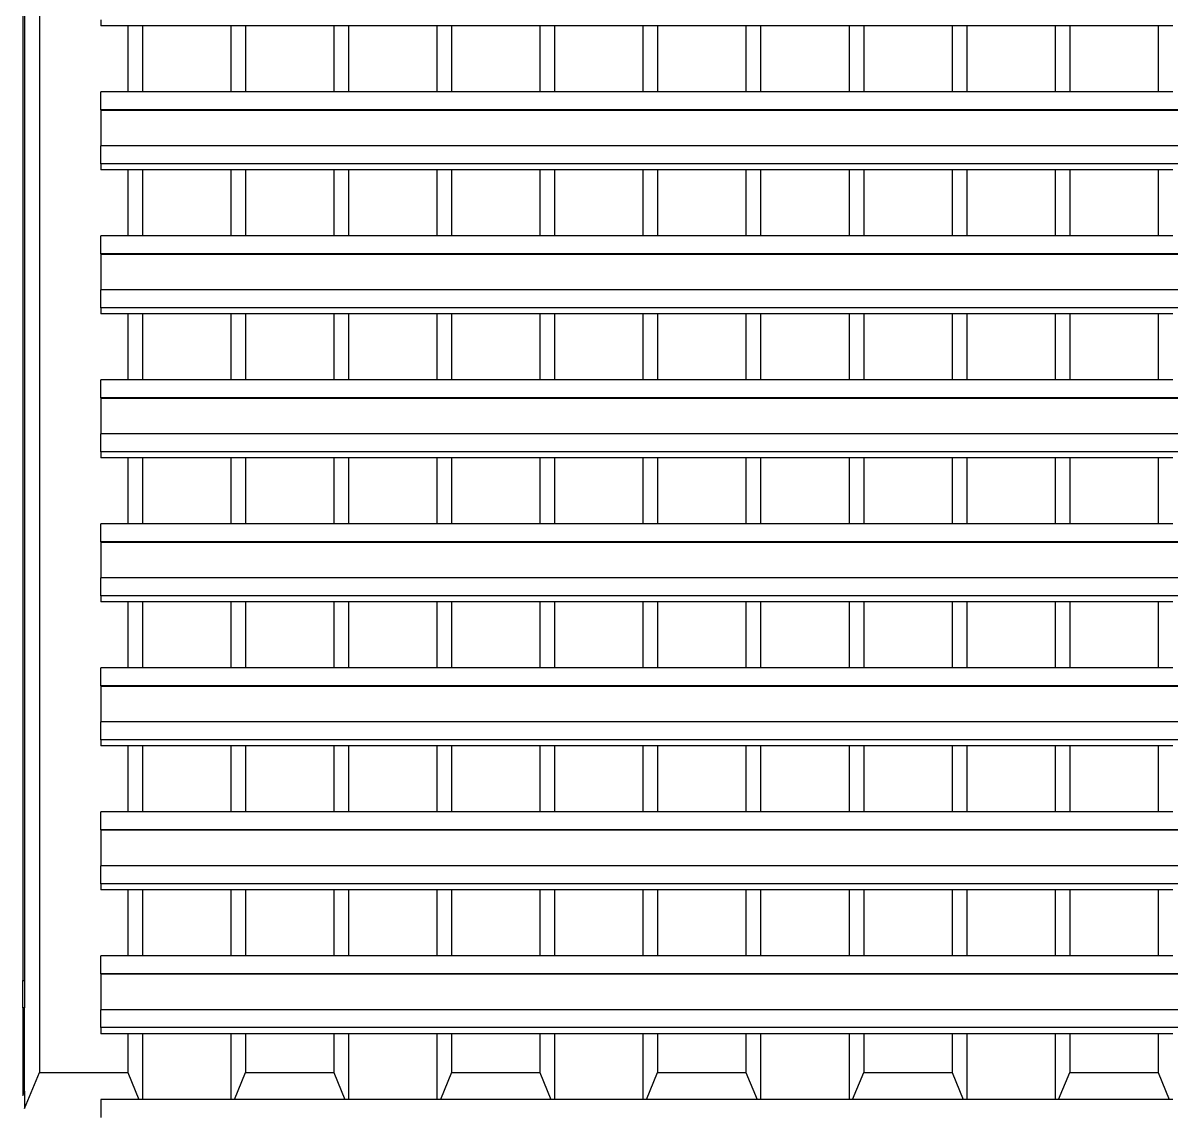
# Model space of a CAD drawing. Header units: metres. Extents: x -59 to 59, y -13 to 12.
# Drawn here: x -39.695 to -38.122, y 9.472 to 10.966 of the extents above; entities that cross this region are included whole.
import ezdxf

# ---------------------------------------------------------------- set-up
doc = ezdxf.new("R2010")
doc.units = ezdxf.units.M

msp = doc.modelspace()

# ---------------------------------------------------------------- linework, layer by layer
for p, q in [((-39.6954, 12.467), (-39.6954, 9.6537)), ((-39.6729, 12.398), (-39.6729, 9.5277)), ((-39.6931, 12.3487), (-39.6931, 9.6537)), ((-39.5889, 10.97), (-39.5889, 10.9618)), ((-39.5519, 10.9618), (-39.5889, 10.9618)), ((-39.5519, 10.9618), (-39.5519, 10.8714)), ((-39.5317, 10.9618), (-39.5519, 10.9618)), ((-39.5317, 10.9618), (-39.5317, 10.8714)), ((-39.4107, 10.9618), (-39.5317, 10.9618)), ((-39.4107, 10.9618), (-39.4107, 10.8714)), ((-39.3905, 10.9618), (-39.4107, 10.9618)), ((-39.3905, 10.9618), (-39.3905, 10.8714)), ((-39.2695, 10.9618), (-39.3905, 10.9618)), ((-39.2695, 10.9618), (-39.2695, 10.8714)), ((-39.2493, 10.9618), (-39.2695, 10.9618)), ((-39.2493, 10.9618), (-39.2493, 10.8714)), ((-39.1282, 10.9618), (-39.2493, 10.9618)), ((-39.1282, 10.9618), (-39.1282, 10.8714)), ((-39.1081, 10.9618), (-39.1282, 10.9618)), ((-39.1081, 10.9618), (-39.1081, 10.8714)), ((-38.987, 10.9618), (-39.1081, 10.9618)), ((-38.987, 10.9618), (-38.987, 10.8714)), ((-38.9669, 10.9618), (-38.987, 10.9618)), ((-38.9669, 10.9618), (-38.9669, 10.8714)), ((-38.8458, 10.9618), (-38.9669, 10.9618)), ((-38.8458, 10.9618), (-38.8458, 10.8714)), ((-38.8257, 10.9618), (-38.8458, 10.9618)), ((-38.8257, 10.9618), (-38.8257, 10.8714)), ((-38.7046, 10.9618), (-38.8257, 10.9618)), ((-38.7046, 10.9618), (-38.7046, 10.8714)), ((-38.6845, 10.9618), (-38.7046, 10.9618)), ((-38.6845, 10.9618), (-38.6845, 10.8714)), ((-38.5634, 10.9618), (-38.6845, 10.9618)), ((-38.5634, 10.9618), (-38.5634, 10.8714)), ((-38.5432, 10.9618), (-38.5634, 10.9618)), ((-38.5432, 10.9618), (-38.5432, 10.8714)), ((-38.4222, 10.9618), (-38.5432, 10.9618)), ((-38.4222, 10.9618), (-38.4222, 10.8714)), ((-38.402, 10.9618), (-38.4222, 10.9618)), ((-38.402, 10.9618), (-38.402, 10.8714)), ((-38.281, 10.9618), (-38.402, 10.9618)), ((-38.281, 10.9618), (-38.281, 10.8714)), ((-38.2608, 10.9618), (-38.281, 10.9618)), ((-38.2608, 10.9618), (-38.2608, 10.8714)), ((-38.1398, 10.9618), (-38.2608, 10.9618)), ((-38.1398, 10.9618), (-38.1398, 10.8714)), ((-38.1196, 10.9618), (-38.1398, 10.9618)), ((-39.5519, 10.8714), (-39.5889, 10.8714)), ((-39.5889, 10.8467), (-39.5889, 10.8714)), ((-39.5317, 10.8714), (-39.5519, 10.8714)), ((-39.4107, 10.8714), (-39.5317, 10.8714)), ((-39.3905, 10.8714), (-39.4107, 10.8714)), ((-39.2695, 10.8714), (-39.3905, 10.8714)), ((-39.2493, 10.8714), (-39.2695, 10.8714)), ((-39.1282, 10.8714), (-39.2493, 10.8714)), ((-39.1081, 10.8714), (-39.1282, 10.8714)), ((-38.987, 10.8714), (-39.1081, 10.8714)), ((-38.9669, 10.8714), (-38.987, 10.8714)), ((-38.8458, 10.8714), (-38.9669, 10.8714)), ((-38.8257, 10.8714), (-38.8458, 10.8714)), ((-38.7046, 10.8714), (-38.8257, 10.8714)), ((-38.6845, 10.8714), (-38.7046, 10.8714)), ((-38.5634, 10.8714), (-38.6845, 10.8714)), ((-38.5432, 10.8714), (-38.5634, 10.8714)), ((-38.4222, 10.8714), (-38.5432, 10.8714)), ((-38.402, 10.8714), (-38.4222, 10.8714)), ((-38.281, 10.8714), (-38.402, 10.8714)), ((-38.2608, 10.8714), (-38.281, 10.8714)), ((-38.1398, 10.8714), (-38.2608, 10.8714)), ((-38.1196, 10.8714), (-38.1398, 10.8714)), ((-39.5889, 10.8467), (-39.5889, 10.8459)), ((-36.6789, 10.8467), (-39.5889, 10.8467)), ((-36.6789, 10.8459), (-39.5889, 10.8459)), ((-39.5889, 10.8459), (-39.5889, 10.7974)), ((-39.5889, 10.7727), (-39.5889, 10.7974)), ((-36.6789, 10.7974), (-39.5889, 10.7974)), ((-36.6789, 10.7727), (-39.5889, 10.7727)), ((-39.5889, 10.7727), (-39.5889, 10.7645)), ((-39.5519, 10.7645), (-39.5889, 10.7645)), ((-39.5519, 10.7645), (-39.5519, 10.6741)), ((-39.5317, 10.7645), (-39.5519, 10.7645)), ((-39.5317, 10.7645), (-39.5317, 10.6741)), ((-39.4107, 10.7645), (-39.5317, 10.7645)), ((-39.4107, 10.7645), (-39.4107, 10.6741)), ((-39.3905, 10.7645), (-39.4107, 10.7645)), ((-39.3905, 10.7645), (-39.3905, 10.6741)), ((-39.2695, 10.7645), (-39.3905, 10.7645)), ((-39.2695, 10.7645), (-39.2695, 10.6741)), ((-39.2493, 10.7645), (-39.2695, 10.7645)), ((-39.2493, 10.7645), (-39.2493, 10.6741)), ((-39.1282, 10.7645), (-39.2493, 10.7645)), ((-39.1282, 10.7645), (-39.1282, 10.6741)), ((-39.1081, 10.7645), (-39.1282, 10.7645)), ((-39.1081, 10.7645), (-39.1081, 10.6741)), ((-38.987, 10.7645), (-39.1081, 10.7645)), ((-38.987, 10.7645), (-38.987, 10.6741)), ((-38.9669, 10.7645), (-38.987, 10.7645)), ((-38.9669, 10.7645), (-38.9669, 10.6741)), ((-38.8458, 10.7645), (-38.9669, 10.7645)), ((-38.8458, 10.7645), (-38.8458, 10.6741)), ((-38.8257, 10.7645), (-38.8458, 10.7645)), ((-38.8257, 10.7645), (-38.8257, 10.6741)), ((-38.7046, 10.7645), (-38.8257, 10.7645)), ((-38.7046, 10.7645), (-38.7046, 10.6741)), ((-38.6845, 10.7645), (-38.7046, 10.7645)), ((-38.6845, 10.7645), (-38.6845, 10.6741)), ((-38.5634, 10.7645), (-38.6845, 10.7645)), ((-38.5634, 10.7645), (-38.5634, 10.6741)), ((-38.5432, 10.7645), (-38.5634, 10.7645)), ((-38.5432, 10.7645), (-38.5432, 10.6741)), ((-38.4222, 10.7645), (-38.5432, 10.7645)), ((-38.4222, 10.7645), (-38.4222, 10.6741)), ((-38.402, 10.7645), (-38.4222, 10.7645)), ((-38.402, 10.7645), (-38.402, 10.6741)), ((-38.281, 10.7645), (-38.402, 10.7645)), ((-38.281, 10.7645), (-38.281, 10.6741)), ((-38.2608, 10.7645), (-38.281, 10.7645)), ((-38.2608, 10.7645), (-38.2608, 10.6741)), ((-38.1398, 10.7645), (-38.2608, 10.7645)), ((-38.1398, 10.7645), (-38.1398, 10.6741)), ((-38.1196, 10.7645), (-38.1398, 10.7645)), ((-39.5519, 10.6741), (-39.5889, 10.6741)), ((-39.5889, 10.6494), (-39.5889, 10.6741)), ((-39.5317, 10.6741), (-39.5519, 10.6741)), ((-39.4107, 10.6741), (-39.5317, 10.6741)), ((-39.3905, 10.6741), (-39.4107, 10.6741)), ((-39.2695, 10.6741), (-39.3905, 10.6741)), ((-39.2493, 10.6741), (-39.2695, 10.6741)), ((-39.1282, 10.6741), (-39.2493, 10.6741)), ((-39.1081, 10.6741), (-39.1282, 10.6741)), ((-38.987, 10.6741), (-39.1081, 10.6741)), ((-38.9669, 10.6741), (-38.987, 10.6741)), ((-38.8458, 10.6741), (-38.9669, 10.6741)), ((-38.8257, 10.6741), (-38.8458, 10.6741)), ((-38.7046, 10.6741), (-38.8257, 10.6741)), ((-38.6845, 10.6741), (-38.7046, 10.6741)), ((-38.5634, 10.6741), (-38.6845, 10.6741)), ((-38.5432, 10.6741), (-38.5634, 10.6741)), ((-38.4222, 10.6741), (-38.5432, 10.6741)), ((-38.402, 10.6741), (-38.4222, 10.6741)), ((-38.281, 10.6741), (-38.402, 10.6741)), ((-38.2608, 10.6741), (-38.281, 10.6741)), ((-38.1398, 10.6741), (-38.2608, 10.6741)), ((-38.1196, 10.6741), (-38.1398, 10.6741)), ((-39.5889, 10.6494), (-39.5889, 10.6486)), ((-36.6789, 10.6494), (-39.5889, 10.6494)), ((-36.6789, 10.6486), (-39.5889, 10.6486)), ((-39.5889, 10.6486), (-39.5889, 10.6001)), ((-39.5889, 10.5754), (-39.5889, 10.6001)), ((-36.6789, 10.6001), (-39.5889, 10.6001)), ((-36.6789, 10.5754), (-39.5889, 10.5754)), ((-39.5889, 10.5754), (-39.5889, 10.5672)), ((-39.5519, 10.5672), (-39.5889, 10.5672)), ((-39.5519, 10.5672), (-39.5519, 10.4768)), ((-39.5317, 10.5672), (-39.5519, 10.5672)), ((-39.5317, 10.5672), (-39.5317, 10.4768)), ((-39.4107, 10.5672), (-39.5317, 10.5672)), ((-39.4107, 10.5672), (-39.4107, 10.4768)), ((-39.3905, 10.5672), (-39.4107, 10.5672)), ((-39.3905, 10.5672), (-39.3905, 10.4768)), ((-39.2695, 10.5672), (-39.3905, 10.5672)), ((-39.2695, 10.5672), (-39.2695, 10.4768)), ((-39.2493, 10.5672), (-39.2695, 10.5672)), ((-39.2493, 10.5672), (-39.2493, 10.4768)), ((-39.1282, 10.5672), (-39.2493, 10.5672)), ((-39.1282, 10.5672), (-39.1282, 10.4768)), ((-39.1081, 10.5672), (-39.1282, 10.5672)), ((-39.1081, 10.5672), (-39.1081, 10.4768)), ((-38.987, 10.5672), (-39.1081, 10.5672)), ((-38.987, 10.5672), (-38.987, 10.4768)), ((-38.9669, 10.5672), (-38.987, 10.5672)), ((-38.9669, 10.5672), (-38.9669, 10.4768)), ((-38.8458, 10.5672), (-38.9669, 10.5672)), ((-38.8458, 10.5672), (-38.8458, 10.4768)), ((-38.8257, 10.5672), (-38.8458, 10.5672)), ((-38.8257, 10.5672), (-38.8257, 10.4768)), ((-38.7046, 10.5672), (-38.8257, 10.5672)), ((-38.7046, 10.5672), (-38.7046, 10.4768)), ((-38.6845, 10.5672), (-38.7046, 10.5672)), ((-38.6845, 10.5672), (-38.6845, 10.4768)), ((-38.5634, 10.5672), (-38.6845, 10.5672)), ((-38.5634, 10.5672), (-38.5634, 10.4768)), ((-38.5432, 10.5672), (-38.5634, 10.5672)), ((-38.5432, 10.5672), (-38.5432, 10.4768)), ((-38.4222, 10.5672), (-38.5432, 10.5672)), ((-38.4222, 10.5672), (-38.4222, 10.4768)), ((-38.402, 10.5672), (-38.4222, 10.5672)), ((-38.402, 10.5672), (-38.402, 10.4768)), ((-38.281, 10.5672), (-38.402, 10.5672)), ((-38.281, 10.5672), (-38.281, 10.4768)), ((-38.2608, 10.5672), (-38.281, 10.5672)), ((-38.2608, 10.5672), (-38.2608, 10.4768)), ((-38.1398, 10.5672), (-38.2608, 10.5672)), ((-38.1398, 10.5672), (-38.1398, 10.4768)), ((-38.1196, 10.5672), (-38.1398, 10.5672)), ((-39.5519, 10.4768), (-39.5889, 10.4768)), ((-39.5889, 10.4521), (-39.5889, 10.4768)), ((-39.5317, 10.4768), (-39.5519, 10.4768)), ((-39.4107, 10.4768), (-39.5317, 10.4768)), ((-39.3905, 10.4768), (-39.4107, 10.4768)), ((-39.2695, 10.4768), (-39.3905, 10.4768)), ((-39.2493, 10.4768), (-39.2695, 10.4768)), ((-39.1282, 10.4768), (-39.2493, 10.4768)), ((-39.1081, 10.4768), (-39.1282, 10.4768)), ((-38.987, 10.4768), (-39.1081, 10.4768)), ((-38.9669, 10.4768), (-38.987, 10.4768)), ((-38.8458, 10.4768), (-38.9669, 10.4768)), ((-38.8257, 10.4768), (-38.8458, 10.4768)), ((-38.7046, 10.4768), (-38.8257, 10.4768)), ((-38.6845, 10.4768), (-38.7046, 10.4768)), ((-38.5634, 10.4768), (-38.6845, 10.4768)), ((-38.5432, 10.4768), (-38.5634, 10.4768)), ((-38.4222, 10.4768), (-38.5432, 10.4768)), ((-38.402, 10.4768), (-38.4222, 10.4768)), ((-38.281, 10.4768), (-38.402, 10.4768)), ((-38.2608, 10.4768), (-38.281, 10.4768)), ((-38.1398, 10.4768), (-38.2608, 10.4768)), ((-38.1196, 10.4768), (-38.1398, 10.4768)), ((-39.5889, 10.4521), (-39.5889, 10.4513)), ((-36.6789, 10.4521), (-39.5889, 10.4521)), ((-36.6789, 10.4513), (-39.5889, 10.4513)), ((-39.5889, 10.4513), (-39.5889, 10.4028)), ((-39.5889, 10.3782), (-39.5889, 10.4028)), ((-36.6789, 10.4028), (-39.5889, 10.4028)), ((-36.6789, 10.3782), (-39.5889, 10.3782)), ((-39.5889, 10.3782), (-39.5889, 10.3699)), ((-39.5519, 10.3699), (-39.5889, 10.3699)), ((-39.5519, 10.3699), (-39.5519, 10.2795)), ((-39.5317, 10.3699), (-39.5519, 10.3699)), ((-39.5317, 10.3699), (-39.5317, 10.2795)), ((-39.4107, 10.3699), (-39.5317, 10.3699)), ((-39.4107, 10.3699), (-39.4107, 10.2795)), ((-39.3905, 10.3699), (-39.4107, 10.3699)), ((-39.3905, 10.3699), (-39.3905, 10.2795)), ((-39.2695, 10.3699), (-39.3905, 10.3699)), ((-39.2695, 10.3699), (-39.2695, 10.2795)), ((-39.2493, 10.3699), (-39.2695, 10.3699)), ((-39.2493, 10.3699), (-39.2493, 10.2795)), ((-39.1282, 10.3699), (-39.2493, 10.3699)), ((-39.1282, 10.3699), (-39.1282, 10.2795)), ((-39.1081, 10.3699), (-39.1282, 10.3699)), ((-39.1081, 10.3699), (-39.1081, 10.2795)), ((-38.987, 10.3699), (-39.1081, 10.3699)), ((-38.987, 10.3699), (-38.987, 10.2795)), ((-38.9669, 10.3699), (-38.987, 10.3699)), ((-38.9669, 10.3699), (-38.9669, 10.2795)), ((-38.8458, 10.3699), (-38.9669, 10.3699)), ((-38.8458, 10.3699), (-38.8458, 10.2795)), ((-38.8257, 10.3699), (-38.8458, 10.3699)), ((-38.8257, 10.3699), (-38.8257, 10.2795)), ((-38.7046, 10.3699), (-38.8257, 10.3699)), ((-38.7046, 10.3699), (-38.7046, 10.2795)), ((-38.6845, 10.3699), (-38.7046, 10.3699)), ((-38.6845, 10.3699), (-38.6845, 10.2795)), ((-38.5634, 10.3699), (-38.6845, 10.3699)), ((-38.5634, 10.3699), (-38.5634, 10.2795)), ((-38.5432, 10.3699), (-38.5634, 10.3699)), ((-38.5432, 10.3699), (-38.5432, 10.2795)), ((-38.4222, 10.3699), (-38.5432, 10.3699)), ((-38.4222, 10.3699), (-38.4222, 10.2795)), ((-38.402, 10.3699), (-38.4222, 10.3699)), ((-38.402, 10.3699), (-38.402, 10.2795)), ((-38.281, 10.3699), (-38.402, 10.3699)), ((-38.281, 10.3699), (-38.281, 10.2795)), ((-38.2608, 10.3699), (-38.281, 10.3699)), ((-38.2608, 10.3699), (-38.2608, 10.2795)), ((-38.1398, 10.3699), (-38.2608, 10.3699)), ((-38.1398, 10.3699), (-38.1398, 10.2795)), ((-38.1196, 10.3699), (-38.1398, 10.3699)), ((-39.5519, 10.2795), (-39.5889, 10.2795)), ((-39.5889, 10.2549), (-39.5889, 10.2795)), ((-39.5317, 10.2795), (-39.5519, 10.2795)), ((-39.4107, 10.2795), (-39.5317, 10.2795)), ((-39.3905, 10.2795), (-39.4107, 10.2795)), ((-39.2695, 10.2795), (-39.3905, 10.2795)), ((-39.2493, 10.2795), (-39.2695, 10.2795)), ((-39.1282, 10.2795), (-39.2493, 10.2795)), ((-39.1081, 10.2795), (-39.1282, 10.2795)), ((-38.987, 10.2795), (-39.1081, 10.2795)), ((-38.9669, 10.2795), (-38.987, 10.2795)), ((-38.8458, 10.2795), (-38.9669, 10.2795)), ((-38.8257, 10.2795), (-38.8458, 10.2795)), ((-38.7046, 10.2795), (-38.8257, 10.2795)), ((-38.6845, 10.2795), (-38.7046, 10.2795)), ((-38.5634, 10.2795), (-38.6845, 10.2795)), ((-38.5432, 10.2795), (-38.5634, 10.2795)), ((-38.4222, 10.2795), (-38.5432, 10.2795)), ((-38.402, 10.2795), (-38.4222, 10.2795)), ((-38.281, 10.2795), (-38.402, 10.2795)), ((-38.2608, 10.2795), (-38.281, 10.2795)), ((-38.1398, 10.2795), (-38.2608, 10.2795)), ((-38.1196, 10.2795), (-38.1398, 10.2795)), ((-39.5889, 10.2549), (-39.5889, 10.254)), ((-36.6789, 10.2549), (-39.5889, 10.2549)), ((-36.6789, 10.254), (-39.5889, 10.254)), ((-39.5889, 10.254), (-39.5889, 10.2055)), ((-39.5889, 10.1809), (-39.5889, 10.2055)), ((-36.6789, 10.2055), (-39.5889, 10.2055)), ((-36.6789, 10.1809), (-39.5889, 10.1809)), ((-39.5889, 10.1809), (-39.5889, 10.1727)), ((-39.5519, 10.1727), (-39.5889, 10.1727)), ((-39.5519, 10.1727), (-39.5519, 10.0822)), ((-39.5317, 10.1727), (-39.5519, 10.1727)), ((-39.5317, 10.1727), (-39.5317, 10.0822)), ((-39.4107, 10.1727), (-39.5317, 10.1727)), ((-39.4107, 10.1727), (-39.4107, 10.0822)), ((-39.3905, 10.1727), (-39.4107, 10.1727)), ((-39.3905, 10.1727), (-39.3905, 10.0822)), ((-39.2695, 10.1727), (-39.3905, 10.1727)), ((-39.2695, 10.1727), (-39.2695, 10.0822)), ((-39.2493, 10.1727), (-39.2695, 10.1727)), ((-39.2493, 10.1727), (-39.2493, 10.0822)), ((-39.1282, 10.1727), (-39.2493, 10.1727)), ((-39.1282, 10.1727), (-39.1282, 10.0822)), ((-39.1081, 10.1727), (-39.1282, 10.1727)), ((-39.1081, 10.1727), (-39.1081, 10.0822)), ((-38.987, 10.1727), (-39.1081, 10.1727)), ((-38.987, 10.1727), (-38.987, 10.0822)), ((-38.9669, 10.1727), (-38.987, 10.1727)), ((-38.9669, 10.1727), (-38.9669, 10.0822)), ((-38.8458, 10.1727), (-38.9669, 10.1727)), ((-38.8458, 10.1727), (-38.8458, 10.0822)), ((-38.8257, 10.1727), (-38.8458, 10.1727)), ((-38.8257, 10.1727), (-38.8257, 10.0822)), ((-38.7046, 10.1727), (-38.8257, 10.1727)), ((-38.7046, 10.1727), (-38.7046, 10.0822)), ((-38.6845, 10.1727), (-38.7046, 10.1727)), ((-38.6845, 10.1727), (-38.6845, 10.0822)), ((-38.5634, 10.1727), (-38.6845, 10.1727)), ((-38.5634, 10.1727), (-38.5634, 10.0822)), ((-38.5432, 10.1727), (-38.5634, 10.1727)), ((-38.5432, 10.1727), (-38.5432, 10.0822)), ((-38.4222, 10.1727), (-38.5432, 10.1727)), ((-38.4222, 10.1727), (-38.4222, 10.0822)), ((-38.402, 10.1727), (-38.4222, 10.1727)), ((-38.402, 10.1727), (-38.402, 10.0822)), ((-38.281, 10.1727), (-38.402, 10.1727)), ((-38.281, 10.1727), (-38.281, 10.0822)), ((-38.2608, 10.1727), (-38.281, 10.1727)), ((-38.2608, 10.1727), (-38.2608, 10.0822)), ((-38.1398, 10.1727), (-38.2608, 10.1727)), ((-38.1398, 10.1727), (-38.1398, 10.0822)), ((-38.1196, 10.1727), (-38.1398, 10.1727)), ((-39.5519, 10.0822), (-39.5889, 10.0822)), ((-39.5889, 10.0576), (-39.5889, 10.0822)), ((-39.5317, 10.0822), (-39.5519, 10.0822)), ((-39.4107, 10.0822), (-39.5317, 10.0822)), ((-39.3905, 10.0822), (-39.4107, 10.0822)), ((-39.2695, 10.0822), (-39.3905, 10.0822)), ((-39.2493, 10.0822), (-39.2695, 10.0822)), ((-39.1282, 10.0822), (-39.2493, 10.0822)), ((-39.1081, 10.0822), (-39.1282, 10.0822)), ((-38.987, 10.0822), (-39.1081, 10.0822)), ((-38.9669, 10.0822), (-38.987, 10.0822)), ((-38.8458, 10.0822), (-38.9669, 10.0822)), ((-38.8257, 10.0822), (-38.8458, 10.0822)), ((-38.7046, 10.0822), (-38.8257, 10.0822)), ((-38.6845, 10.0822), (-38.7046, 10.0822)), ((-38.5634, 10.0822), (-38.6845, 10.0822)), ((-38.5432, 10.0822), (-38.5634, 10.0822)), ((-38.4222, 10.0822), (-38.5432, 10.0822)), ((-38.402, 10.0822), (-38.4222, 10.0822)), ((-38.281, 10.0822), (-38.402, 10.0822)), ((-38.2608, 10.0822), (-38.281, 10.0822)), ((-38.1398, 10.0822), (-38.2608, 10.0822)), ((-38.1196, 10.0822), (-38.1398, 10.0822)), ((-39.5889, 10.0576), (-39.5889, 10.0568)), ((-36.6789, 10.0576), (-39.5889, 10.0576)), ((-36.6789, 10.0568), (-39.5889, 10.0568)), ((-39.5889, 10.0568), (-39.5889, 10.0083)), ((-39.5889, 9.9836), (-39.5889, 10.0083)), ((-36.6789, 10.0083), (-39.5889, 10.0083)), ((-36.6789, 9.9836), (-39.5889, 9.9836)), ((-39.5889, 9.9836), (-39.5889, 9.9754)), ((-39.5519, 9.9754), (-39.5889, 9.9754)), ((-39.5519, 9.9754), (-39.5519, 9.885)), ((-39.5317, 9.9754), (-39.5519, 9.9754)), ((-39.5317, 9.9754), (-39.5317, 9.885)), ((-39.4107, 9.9754), (-39.5317, 9.9754)), ((-39.4107, 9.9754), (-39.4107, 9.885)), ((-39.3905, 9.9754), (-39.4107, 9.9754)), ((-39.3905, 9.9754), (-39.3905, 9.885)), ((-39.2695, 9.9754), (-39.3905, 9.9754)), ((-39.2695, 9.9754), (-39.2695, 9.885)), ((-39.2493, 9.9754), (-39.2695, 9.9754)), ((-39.2493, 9.9754), (-39.2493, 9.885)), ((-39.1282, 9.9754), (-39.2493, 9.9754)), ((-39.1282, 9.9754), (-39.1282, 9.885)), ((-39.1081, 9.9754), (-39.1282, 9.9754)), ((-39.1081, 9.9754), (-39.1081, 9.885)), ((-38.987, 9.9754), (-39.1081, 9.9754)), ((-38.987, 9.9754), (-38.987, 9.885)), ((-38.9669, 9.9754), (-38.987, 9.9754)), ((-38.9669, 9.9754), (-38.9669, 9.885)), ((-38.8458, 9.9754), (-38.9669, 9.9754)), ((-38.8458, 9.9754), (-38.8458, 9.885)), ((-38.8257, 9.9754), (-38.8458, 9.9754)), ((-38.8257, 9.9754), (-38.8257, 9.885)), ((-38.7046, 9.9754), (-38.8257, 9.9754)), ((-38.7046, 9.9754), (-38.7046, 9.885)), ((-38.6845, 9.9754), (-38.7046, 9.9754)), ((-38.6845, 9.9754), (-38.6845, 9.885)), ((-38.5634, 9.9754), (-38.6845, 9.9754)), ((-38.5634, 9.9754), (-38.5634, 9.885)), ((-38.5432, 9.9754), (-38.5634, 9.9754)), ((-38.5432, 9.9754), (-38.5432, 9.885)), ((-38.4222, 9.9754), (-38.5432, 9.9754)), ((-38.4222, 9.9754), (-38.4222, 9.885)), ((-38.402, 9.9754), (-38.4222, 9.9754)), ((-38.402, 9.9754), (-38.402, 9.885)), ((-38.281, 9.9754), (-38.402, 9.9754)), ((-38.281, 9.9754), (-38.281, 9.885)), ((-38.2608, 9.9754), (-38.281, 9.9754)), ((-38.2608, 9.9754), (-38.2608, 9.885)), ((-38.1398, 9.9754), (-38.2608, 9.9754)), ((-38.1398, 9.9754), (-38.1398, 9.885)), ((-38.1196, 9.9754), (-38.1398, 9.9754)), ((-39.5519, 9.885), (-39.5889, 9.885)), ((-39.5889, 9.8603), (-39.5889, 9.885)), ((-39.5317, 9.885), (-39.5519, 9.885)), ((-39.4107, 9.885), (-39.5317, 9.885)), ((-39.3905, 9.885), (-39.4107, 9.885)), ((-39.2695, 9.885), (-39.3905, 9.885)), ((-39.2493, 9.885), (-39.2695, 9.885)), ((-39.1282, 9.885), (-39.2493, 9.885)), ((-39.1081, 9.885), (-39.1282, 9.885)), ((-38.987, 9.885), (-39.1081, 9.885)), ((-38.9669, 9.885), (-38.987, 9.885)), ((-38.8458, 9.885), (-38.9669, 9.885)), ((-38.8257, 9.885), (-38.8458, 9.885)), ((-38.7046, 9.885), (-38.8257, 9.885)), ((-38.6845, 9.885), (-38.7046, 9.885)), ((-38.5634, 9.885), (-38.6845, 9.885)), ((-38.5432, 9.885), (-38.5634, 9.885)), ((-38.4222, 9.885), (-38.5432, 9.885)), ((-38.402, 9.885), (-38.4222, 9.885)), ((-38.281, 9.885), (-38.402, 9.885)), ((-38.2608, 9.885), (-38.281, 9.885)), ((-38.1398, 9.885), (-38.2608, 9.885)), ((-38.1196, 9.885), (-38.1398, 9.885)), ((-39.5889, 9.8603), (-39.5889, 9.8595)), ((-36.6789, 9.8603), (-39.5889, 9.8603)), ((-36.6789, 9.8595), (-39.5889, 9.8595)), ((-39.5889, 9.8595), (-39.5889, 9.811)), ((-39.5889, 9.7863), (-39.5889, 9.811)), ((-36.6789, 9.811), (-39.5889, 9.811)), ((-36.6789, 9.7863), (-39.5889, 9.7863)), ((-39.5889, 9.7863), (-39.5889, 9.7781)), ((-39.5519, 9.7781), (-39.5889, 9.7781)), ((-39.5519, 9.7781), (-39.5519, 9.6877)), ((-39.5317, 9.7781), (-39.5519, 9.7781)), ((-39.5317, 9.7781), (-39.5317, 9.6877)), ((-39.4107, 9.7781), (-39.5317, 9.7781)), ((-39.4107, 9.7781), (-39.4107, 9.6877)), ((-39.3905, 9.7781), (-39.4107, 9.7781)), ((-39.3905, 9.7781), (-39.3905, 9.6877)), ((-39.2695, 9.7781), (-39.3905, 9.7781)), ((-39.2695, 9.7781), (-39.2695, 9.6877)), ((-39.2493, 9.7781), (-39.2695, 9.7781)), ((-39.2493, 9.7781), (-39.2493, 9.6877)), ((-39.1282, 9.7781), (-39.2493, 9.7781)), ((-39.1282, 9.7781), (-39.1282, 9.6877)), ((-39.1081, 9.7781), (-39.1282, 9.7781)), ((-39.1081, 9.7781), (-39.1081, 9.6877)), ((-38.987, 9.7781), (-39.1081, 9.7781)), ((-38.987, 9.7781), (-38.987, 9.6877)), ((-38.9669, 9.7781), (-38.987, 9.7781)), ((-38.9669, 9.7781), (-38.9669, 9.6877)), ((-38.8458, 9.7781), (-38.9669, 9.7781)), ((-38.8458, 9.7781), (-38.8458, 9.6877)), ((-38.8257, 9.7781), (-38.8458, 9.7781)), ((-38.8257, 9.7781), (-38.8257, 9.6877)), ((-38.7046, 9.7781), (-38.8257, 9.7781)), ((-38.7046, 9.7781), (-38.7046, 9.6877)), ((-38.6845, 9.7781), (-38.7046, 9.7781)), ((-38.6845, 9.7781), (-38.6845, 9.6877)), ((-38.5634, 9.7781), (-38.6845, 9.7781)), ((-38.5634, 9.7781), (-38.5634, 9.6877)), ((-38.5432, 9.7781), (-38.5634, 9.7781)), ((-38.5432, 9.7781), (-38.5432, 9.6877)), ((-38.4222, 9.7781), (-38.5432, 9.7781)), ((-38.4222, 9.7781), (-38.4222, 9.6877)), ((-38.402, 9.7781), (-38.4222, 9.7781)), ((-38.402, 9.7781), (-38.402, 9.6877)), ((-38.281, 9.7781), (-38.402, 9.7781)), ((-38.281, 9.7781), (-38.281, 9.6877)), ((-38.2608, 9.7781), (-38.281, 9.7781)), ((-38.2608, 9.7781), (-38.2608, 9.6877)), ((-38.1398, 9.7781), (-38.2608, 9.7781)), ((-38.1398, 9.7781), (-38.1398, 9.6877)), ((-38.1196, 9.7781), (-38.1398, 9.7781)), ((-39.5519, 9.6877), (-39.5889, 9.6877)), ((-39.5889, 9.663), (-39.5889, 9.6877)), ((-39.5317, 9.6877), (-39.5519, 9.6877)), ((-39.4107, 9.6877), (-39.5317, 9.6877)), ((-39.3905, 9.6877), (-39.4107, 9.6877)), ((-39.2695, 9.6877), (-39.3905, 9.6877)), ((-39.2493, 9.6877), (-39.2695, 9.6877)), ((-39.1282, 9.6877), (-39.2493, 9.6877)), ((-39.1081, 9.6877), (-39.1282, 9.6877)), ((-38.987, 9.6877), (-39.1081, 9.6877)), ((-38.9669, 9.6877), (-38.987, 9.6877)), ((-38.8458, 9.6877), (-38.9669, 9.6877)), ((-38.8257, 9.6877), (-38.8458, 9.6877)), ((-38.7046, 9.6877), (-38.8257, 9.6877)), ((-38.6845, 9.6877), (-38.7046, 9.6877)), ((-38.5634, 9.6877), (-38.6845, 9.6877)), ((-38.5432, 9.6877), (-38.5634, 9.6877)), ((-38.4222, 9.6877), (-38.5432, 9.6877)), ((-38.402, 9.6877), (-38.4222, 9.6877)), ((-38.281, 9.6877), (-38.402, 9.6877)), ((-38.2608, 9.6877), (-38.281, 9.6877)), ((-38.1398, 9.6877), (-38.2608, 9.6877)), ((-38.1196, 9.6877), (-38.1398, 9.6877)), ((-39.5889, 9.663), (-39.5889, 9.6622)), ((-36.6789, 9.663), (-39.5889, 9.663)), ((-36.6789, 9.6622), (-39.5889, 9.6622)), ((-39.5889, 9.6622), (-39.5889, 9.6137)), ((-39.6954, 9.6161), (-39.6954, 9.6537)), ((-39.6954, 9.6537), (-39.6931, 9.6537)), ((-39.6931, 9.6537), (-39.6931, 9.6161)), ((-39.6931, 9.6161), (-39.6954, 9.6161)), ((-39.6954, 9.6161), (-39.6954, 9.4961)), ((-39.6931, 9.502), (-39.6931, 9.6161)), ((-39.5889, 9.5891), (-39.5889, 9.6137)), ((-36.6789, 9.6137), (-39.5889, 9.6137)), ((-36.6789, 9.5891), (-39.5889, 9.5891)), ((-39.5889, 9.5891), (-39.5889, 9.5808)), ((-39.5519, 9.5808), (-39.5889, 9.5808)), ((-39.5519, 9.5808), (-39.5519, 9.5277)), ((-39.5317, 9.5808), (-39.5519, 9.5808)), ((-39.5317, 9.5808), (-39.5317, 9.4904)), ((-39.4107, 9.5808), (-39.5317, 9.5808)), ((-39.4107, 9.5808), (-39.4107, 9.4904)), ((-39.3905, 9.5808), (-39.4107, 9.5808)), ((-39.3905, 9.5808), (-39.3905, 9.5277)), ((-39.2695, 9.5808), (-39.3905, 9.5808)), ((-39.2695, 9.5808), (-39.2695, 9.5277)), ((-39.2493, 9.5808), (-39.2695, 9.5808)), ((-39.2493, 9.5808), (-39.2493, 9.4904)), ((-39.1282, 9.5808), (-39.2493, 9.5808)), ((-39.1282, 9.5808), (-39.1282, 9.4904)), ((-39.1081, 9.5808), (-39.1282, 9.5808)), ((-39.1081, 9.5808), (-39.1081, 9.5277)), ((-38.987, 9.5808), (-39.1081, 9.5808)), ((-38.987, 9.5808), (-38.987, 9.5277)), ((-38.9669, 9.5808), (-38.987, 9.5808)), ((-38.9669, 9.5808), (-38.9669, 9.4904)), ((-38.8458, 9.5808), (-38.9669, 9.5808)), ((-38.8458, 9.5808), (-38.8458, 9.4904)), ((-38.8257, 9.5808), (-38.8458, 9.5808)), ((-38.8257, 9.5808), (-38.8257, 9.5277)), ((-38.7046, 9.5808), (-38.8257, 9.5808)), ((-38.7046, 9.5808), (-38.7046, 9.5277)), ((-38.6845, 9.5808), (-38.7046, 9.5808)), ((-38.6845, 9.5808), (-38.6845, 9.4904)), ((-38.5634, 9.5808), (-38.6845, 9.5808)), ((-38.5634, 9.5808), (-38.5634, 9.4904)), ((-38.5432, 9.5808), (-38.5634, 9.5808)), ((-38.5432, 9.5808), (-38.5432, 9.5277)), ((-38.4222, 9.5808), (-38.5432, 9.5808)), ((-38.4222, 9.5808), (-38.4222, 9.5277)), ((-38.402, 9.5808), (-38.4222, 9.5808)), ((-38.402, 9.5808), (-38.402, 9.4904)), ((-38.281, 9.5808), (-38.402, 9.5808)), ((-38.281, 9.5808), (-38.281, 9.4904)), ((-38.2608, 9.5808), (-38.281, 9.5808)), ((-38.2608, 9.5808), (-38.2608, 9.5277)), ((-38.1398, 9.5808), (-38.2608, 9.5808)), ((-38.1398, 9.5808), (-38.1398, 9.5277)), ((-38.1196, 9.5808), (-38.1398, 9.5808)), ((-39.6931, 9.4784), (-39.6729, 9.5277)), ((-39.6729, 9.5277), (-39.5519, 9.5277)), ((-39.5519, 9.5277), (-39.5366, 9.4904)), ((-39.4057, 9.4904), (-39.3905, 9.5277)), ((-39.3905, 9.5277), (-39.2695, 9.5277)), ((-39.2695, 9.5277), (-39.2542, 9.4904)), ((-39.1081, 9.5277), (-39.1233, 9.4904)), ((-39.1081, 9.5277), (-38.987, 9.5277)), ((-38.987, 9.5277), (-38.9718, 9.4904)), ((-38.8409, 9.4904), (-38.8257, 9.5277)), ((-38.8257, 9.5277), (-38.7046, 9.5277)), ((-38.7046, 9.5277), (-38.6894, 9.4904)), ((-38.5585, 9.4904), (-38.5432, 9.5277)), ((-38.5432, 9.5277), (-38.4222, 9.5277)), ((-38.4222, 9.5277), (-38.407, 9.4904)), ((-38.2761, 9.4904), (-38.2608, 9.5277)), ((-38.2608, 9.5277), (-38.1398, 9.5277)), ((-38.1398, 9.5277), (-38.1245, 9.4904)), ((-39.6954, 9.4961), (-39.6931, 9.502)), ((-39.6931, 9.502), (-39.6931, 9.4784)), ((-39.5366, 9.4904), (-39.5889, 9.4904)), ((-39.5889, 9.4904), (-39.5889, 9.4658)), ((-39.5317, 9.4904), (-39.5366, 9.4904)), ((-39.4107, 9.4904), (-39.5317, 9.4904)), ((-39.4057, 9.4904), (-39.4107, 9.4904)), ((-39.2542, 9.4904), (-39.4057, 9.4904)), ((-39.2493, 9.4904), (-39.2542, 9.4904)), ((-39.1282, 9.4904), (-39.2493, 9.4904)), ((-39.1233, 9.4904), (-39.1282, 9.4904)), ((-38.9718, 9.4904), (-39.1233, 9.4904)), ((-38.9669, 9.4904), (-38.9718, 9.4904)), ((-38.8458, 9.4904), (-38.9669, 9.4904)), ((-38.8409, 9.4904), (-38.8458, 9.4904)), ((-38.6894, 9.4904), (-38.8409, 9.4904)), ((-38.6845, 9.4904), (-38.6894, 9.4904)), ((-38.5634, 9.4904), (-38.6845, 9.4904)), ((-38.5585, 9.4904), (-38.5634, 9.4904)), ((-38.407, 9.4904), (-38.5585, 9.4904)), ((-38.402, 9.4904), (-38.407, 9.4904)), ((-38.281, 9.4904), (-38.402, 9.4904)), ((-38.2761, 9.4904), (-38.281, 9.4904)), ((-38.1245, 9.4904), (-38.2761, 9.4904)), ((-38.1196, 9.4904), (-38.1245, 9.4904))]:
    msp.add_line(p, q)

doc.saveas('drawing.dxf')
